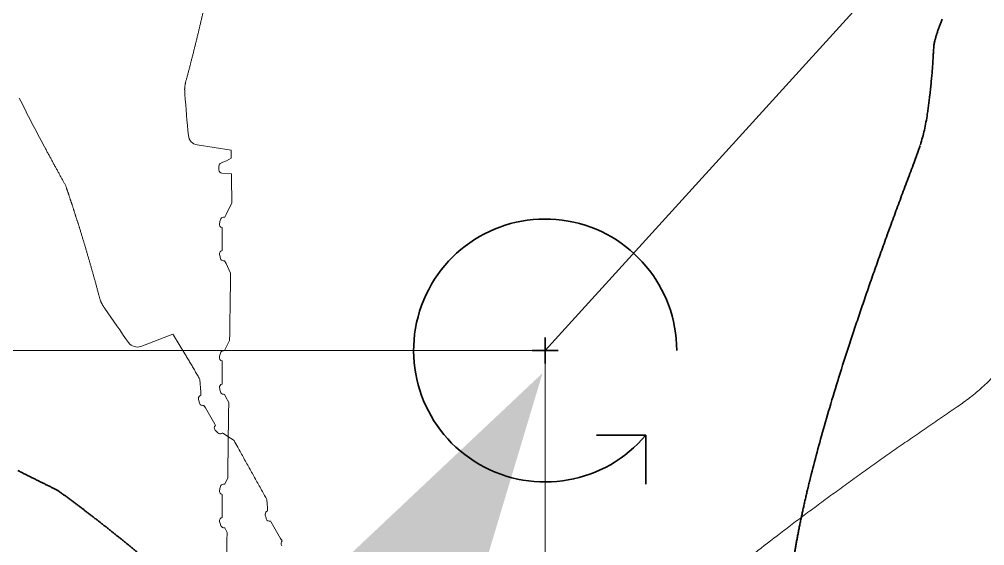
# Model space of a CAD drawing. Header units: millimetres. Extents: x 120 to 10915, y 515 to 8014.
# Drawn here: x 8252.5 to 8325.9, y 7057.7 to 7097.7 of the extents above; entities that cross this region are included whole.
import ezdxf

# ---------------------------------------------------------------- set-up
doc = ezdxf.new("R2010")
doc.units = ezdxf.units.MM
doc.layers.get('0').update_dxf_attribs({"lineweight": 13})
doc.layers.add('201_Dimensions', color=7, linetype='Continuous', lineweight=13)

# ---------------------------------------------------------------- blocks, each defined once
blk = doc.blocks.new('BLOCK11')
at = {"layer": '201_Dimensions', "color": 2, "lineweight": 18}
blk.add_solid([(8286.555664, 3151.625), (8292.300781, 3170.781982), (8277.74707, 3157.064697)], dxfattribs=at)
blk = doc.blocks.new('BLOCK12')
at = {"layer": '201_Dimensions', "color": 2, "lineweight": 25}
blk.add_line((8292.5, 3172.5), (8839.900391, 3775.256348), dxfattribs=at)
blk = doc.blocks.new('BLOCK14')
at = {"layer": '201_Dimensions', "color": 2, "lineweight": 18}
blk.add_line((8292.5, 3172.5), (8292.5, 2833.721191), dxfattribs=at)
blk = doc.blocks.new('BLOCK16')
at = {"layer": '201_Dimensions', "color": 2, "lineweight": 18}
blk.add_line((8292.5, 3172.5), (8048.006348, 3172.5), dxfattribs=at)
blk = doc.blocks.new('2903066')
at = {"layer": '201_Dimensions', "color": 3, "lineweight": 18}
for p, q in [((8268.619, 3187.73), (8266.045, 3188.137)), ((8268.629, 3187.127), (8268.62, 3187.646)), ((8267.692, 3186.525), (8267.692, 3186.244)), ((8268.647, 3185.943), (8267.924, 3185.994)), ((8268.24, 3182.851), (8268.67, 3183.726)), ((8268.041, 3182.636), (8268.137, 3182.643)), ((8268.136, 3182.641), (8268.24, 3182.851)), ((8267.943, 3181.751), (8267.943, 3181.863)), ((8267.942, 3180.331), (8267.943, 3181.751)), ((8267.942, 3180.102), (8267.942, 3180.331)), ((8268.044, 3179.324), (8268.144, 3179.317)), ((8268.235, 3179.111), (8268.133, 3179.318)), ((8268.589, 3178.387), (8268.235, 3179.111)), ((8264.204, 3173.749), (8261.771, 3172.815)), ((8265.103, 3172.247), (8264.247, 3173.677)), ((8268.231, 3172.697), (8268.509, 3173.264)), ((8268.034, 3172.485), (8268.13, 3172.492)), ((8268.129, 3172.49), (8268.231, 3172.697)), ((8267.937, 3171.6), (8267.937, 3171.711)), ((8267.938, 3170.18), (8267.937, 3171.6)), ((8266.314, 3169.334), (8266.25, 3170.307)), ((8267.938, 3169.951), (8267.938, 3170.18)), ((8266.33, 3169.101), (8266.314, 3169.334)), ((8266.25, 3169.049), (8266.329, 3169.103)), ((8268.041, 3169.173), (8268.141, 3169.166)), ((8268.13, 3169.169), (8268.232, 3168.961)), ((8268.232, 3168.961), (8268.442, 3168.533)), ((8324.84, 3168.953), (8324.797, 3168.92)), ((8266.665, 3168.133), (8266.554, 3168.325)), ((8267.377, 3166.898), (8266.665, 3168.133)), ((8267.43, 3166.805), (8267.377, 3166.898)), ((8267.908, 3166.182), (8267.998, 3166.226)), ((8268.056, 3166.177), (8268.027, 3166.196)), ((8268.291, 3166.018), (8268.056, 3166.177)), ((8268.849, 3165.643), (8268.291, 3166.018)), ((8268.237, 3162.544), (8268.366, 3162.809)), ((8268.041, 3162.333), (8268.137, 3162.34)), ((8268.136, 3162.338), (8268.237, 3162.544)), ((8268.295, 3162.665), (8268.167, 3162.403)), ((8267.945, 3161.451), (8267.945, 3161.56)), ((8267.948, 3160.031), (8267.945, 3161.451)), ((8271.384, 3160.536), (8271.341, 3161.167)), ((8271.399, 3160.306), (8271.384, 3160.536)), ((8267.948, 3159.799), (8267.948, 3160.031)), ((8271.319, 3160.254), (8271.399, 3160.308)), ((8268.052, 3159.022), (8268.152, 3159.015)), ((8268.141, 3159.017), (8268.243, 3158.81)), ((8271.678, 3159.439), (8271.622, 3159.535)), ((8272.389, 3158.21), (8271.678, 3159.439)), ((8268.243, 3158.81), (8268.314, 3158.666)), ((8272.503, 3158.011), (8272.389, 3158.21))]:
    blk.add_line(p, q, dxfattribs=at)
at = {"layer": '201_Dimensions', "color": 2, "lineweight": 35}
for p, q in [((8292.5, 3173.5), (8292.5, 3171.5)), ((8291.5, 3172.5), (8293.5, 3172.5)), ((8300.16, 3166.072), (8296.41, 3166.072)), ((8300.16, 3166.072), (8300.16, 3162.322))]:
    blk.add_line(p, q, dxfattribs=at)
at = {"layer": '201_Dimensions', "color": 3, "lineweight": 35}
for centre, radius, start, end in [((8325.008, 3195.368), 2.97, 170.53409, 175.6462), ((8324.681, 3195.396), 2.643, 164.32402, 169.95685), ((8305.585, 3192.833), 16.143, 347.25452, 351.58446), ((8306.52, 3192.671), 15.196, 342.66822, 347.07354), ((8301.873, 3194.148), 20.072, 339.01188, 342.43856), ((8207.751, 3065.422), 107.588, 63.68151, 63.79747)]:
    blk.add_arc(centre, radius, start, end, dxfattribs=at)
at = {"layer": '201_Dimensions', "color": 3, "lineweight": 18}
for centre, radius, start, end in [((8397.954, 3264.713), 162.737, 206.66079, 208.11726), ((8408.926, 3202.488), 144.199, 184.17392, 185.42624), ((8266.17, 3188.928), 0.8, 185.42677, 260.99989), ((8266.66, 3190.267), 3.706, 289.11291, 302.08606), ((8267.942, 3186.524), 0.25, 108.90932, 179.88453), ((8267.942, 3186.243), 0.25, 179.88711, 265.99984), ((8161.661, 3133.397), 107.588, 28.68151, 28.79747), ((8268.058, 3182.387), 0.25, 94, 163.56786), ((8267.985, 3182.104), 0.25, 167.45209, 260.33133), ((8272.058, 3181.197), 4.423, 163.43891, 167.44706), ((8267.988, 3179.857), 0.25, 100.84989, 192.43093), ((8272.108, 3180.766), 4.469, 192.4468, 196.40889), ((8268.061, 3179.574), 0.25, 196.27452, 266), ((8378.334, 3256.684), 144.199, 214.17392, 215.42624), ((8261.484, 3173.562), 0.8, 215.42677, 290.99989), ((8272.047, 3171.053), 4.417, 163.51807, 167.52963), ((8268.051, 3172.235), 0.25, 93.99999, 163.64634), ((8267.978, 3171.952), 0.25, 167.534, 260.42501), ((8314.881, 3181.651), 16.143, 312.25452, 316.58446), ((8267.985, 3169.705), 0.25, 98.51909, 192.5115), ((8272.109, 3170.622), 4.475, 192.52803, 196.48628), ((8268.058, 3169.422), 0.25, 196.35126, 265.99998), ((8315.554, 3180.982), 15.196, 307.66822, 312.07354), ((8266.389, 3168.842), 0.25, 124, 193.56786), ((8270.448, 3169.811), 4.423, 193.43891, 197.44706), ((8312.595, 3184.857), 20.072, 304.01188, 307.43856), ((8266.467, 3168.56), 0.25, 197.45209, 290.33133), ((8267.594, 3166.615), 0.25, 130.84989, 222.43093), ((8270.707, 3169.463), 4.469, 222.4468, 226.40889), ((8267.798, 3166.407), 0.25, 226.27452, 296), ((8272.051, 3160.908), 4.413, 163.59148, 167.60616), ((8268.059, 3162.084), 0.25, 94, 163.71911), ((8267.986, 3161.801), 0.25, 167.60992, 260.51151), ((8267.995, 3159.554), 0.25, 98.66554, 192.586), ((8271.459, 3160.047), 0.25, 123.99999, 193.64634), ((8275.511, 3161.02), 4.417, 193.51807, 197.52963), ((8272.123, 3160.477), 4.48, 192.60312, 196.55779), ((8268.069, 3159.271), 0.25, 196.42223, 265.99998), ((8271.537, 3159.765), 0.25, 197.534, 290.42501), ((8272.667, 3157.822), 0.25, 128.51909, 222.5115)]:
    blk.add_arc(centre, radius, start, end, dxfattribs=at)
at = {"layer": '201_Dimensions', "color": 2, "lineweight": 35}
blk.add_arc((8292.5, 3172.5), 10, 0, 320, dxfattribs=at)
at = {"layer": '201_Dimensions', "color": 3, "lineweight": 35}
for centre, major_axis, ratio, start_param, end_param in [((8323.228, 3183.738), (11.217, 29.279), 0.113202, 2.049637, 2.23071), ((8320.232, 3176.041), (8.422, 23.615), 0.13351, 2.020317, 2.210565)]:
    blk.add_ellipse(centre, major_axis=major_axis, ratio=ratio, start_param=start_param, end_param=end_param, dxfattribs=at)
at = {"layer": '201_Dimensions', "color": 3, "lineweight": 18}
blk.add_ellipse((8324.117, 3164.081), major_axis=(25.982, 17.55), ratio=0.113202, start_param=2.049637, end_param=2.23071, dxfattribs=at)
for points, degree, knots in [([(8265.219, 3193.112), (8265.494, 3194.131), (8265.759, 3195.152), (8266.013, 3196.177), (8266.259, 3197.214), (8266.495, 3198.254), (8266.497, 3198.264), (8266.648, 3198.932), (8266.794, 3199.6), (8266.933, 3200.259), (8267.067, 3200.919), (8267.197, 3201.58)], 5, [0, 0, 0, 0, 0, 0, 21.207027, 21.207027, 21.207027, 21.426293, 21.426293, 21.426293, 34.960059, 34.960059, 34.960059, 34.960059, 34.960059, 34.960059]), ([(8265.219, 3193.112), (8265.21, 3193.078), (8265.192, 3193.011), (8265.166, 3192.913), (8265.144, 3192.82), (8265.125, 3192.731), (8265.11, 3192.644), (8265.103, 3192.587), (8265.101, 3192.559)], 3, [0, 0, 0, 0, 0.428489, 0.832038, 1.213085, 1.575652, 1.925074, 2.26765, 2.26765, 2.26765, 2.26765]), ([(8265.11, 3191.993), (8265.104, 3192.076), (8265.098, 3192.16), (8265.093, 3192.243), (8265.09, 3192.357), (8265.094, 3192.469), (8265.095, 3192.499), (8265.098, 3192.529), (8265.101, 3192.559)], 5, [0, 0, 0, 0, 0, 0, 1.70592, 1.70592, 1.70592, 2.320722, 2.320722, 2.320722, 2.320722, 2.320722, 2.320722]), ([(8254.423, 3188.019), (8254.445, 3187.979), (8254.487, 3187.899), (8254.552, 3187.778), (8254.617, 3187.658), (8254.681, 3187.538), (8254.746, 3187.418), (8254.81, 3187.298), (8254.875, 3187.179), (8254.939, 3187.06), (8255.003, 3186.941), (8255.068, 3186.823), (8255.132, 3186.704), (8255.196, 3186.587), (8255.26, 3186.469), (8255.324, 3186.353), (8255.387, 3186.236), (8255.451, 3186.12), (8255.514, 3186.005), (8255.577, 3185.891), (8255.639, 3185.777), (8255.701, 3185.664), (8255.762, 3185.553), (8255.823, 3185.442), (8255.883, 3185.332), (8255.923, 3185.259), (8255.943, 3185.223)], 3, [0, 0, 0, 0, 0.547141, 1.093692, 1.639619, 2.184875, 2.729406, 3.273148, 3.816027, 4.35796, 4.898262, 5.437403, 5.975263, 6.511707, 7.045935, 7.578409, 8.108936, 8.637296, 9.162179, 9.684344, 10.20286, 10.717977, 11.228127, 11.734014, 12.233934, 12.728515, 12.728515, 12.728515, 12.728515]), ([(8268.67, 3183.825), (8268.67, 3183.885), (8268.67, 3184.006), (8268.67, 3184.187), (8268.668, 3184.368), (8268.667, 3184.549), (8268.665, 3184.729), (8268.663, 3184.909), (8268.661, 3185.088), (8268.658, 3185.267), (8268.655, 3185.445), (8268.653, 3185.624), (8268.65, 3185.79), (8268.648, 3185.896), (8268.647, 3185.943)], 3, [0, 0, 0, 0, 0.72559, 1.450757, 2.174768, 2.897133, 3.617607, 4.336187, 5.053037, 5.768429, 6.482685, 7.196095, 7.908922, 8.475224, 8.475224, 8.475224, 8.475224]), ([(8258.568, 3176.71), (8258.297, 3177.73), (8258.015, 3178.747), (8257.723, 3179.761), (8257.418, 3180.783), (8257.102, 3181.801), (8257.098, 3181.811), (8256.895, 3182.464), (8256.687, 3183.116), (8256.479, 3183.757), (8256.265, 3184.395), (8256.047, 3185.032)], 5, [0, 0, 0, 0, 0, 0, 21.207027, 21.207027, 21.207027, 21.426293, 21.426293, 21.426293, 34.960059, 34.960059, 34.960059, 34.960059, 34.960059, 34.960059]), ([(8268.509, 3173.264), (8268.513, 3173.499), (8268.521, 3174.054), (8268.534, 3174.93), (8268.549, 3175.891), (8268.564, 3176.853), (8268.577, 3177.685), (8268.586, 3178.196), (8268.589, 3178.387)], 3, [57.900447, 57.900447, 57.900447, 57.900447, 60.720302, 64.559843, 68.404183, 72.253236, 76.106916, 78.391628, 78.391628, 78.391628, 78.391628]), ([(8258.568, 3176.71), (8258.577, 3176.676), (8258.595, 3176.609), (8258.622, 3176.511), (8258.649, 3176.42), (8258.677, 3176.333), (8258.708, 3176.251), (8258.73, 3176.198), (8258.742, 3176.172)], 3, [0, 0, 0, 0, 0.428489, 0.832038, 1.213085, 1.575652, 1.925074, 2.26765, 2.26765, 2.26765, 2.26765]), ([(8259.033, 3175.686), (8258.986, 3175.756), (8258.939, 3175.825), (8258.893, 3175.895), (8258.834, 3175.991), (8258.781, 3176.091), (8258.767, 3176.117), (8258.754, 3176.144), (8258.742, 3176.172)], 5, [0, 0, 0, 0, 0, 0, 1.70592, 1.70592, 1.70592, 2.320722, 2.320722, 2.320722, 2.320722, 2.320722, 2.320722]), ([(8266.2, 3170.393), (8266.17, 3170.445), (8266.11, 3170.55), (8266.019, 3170.706), (8265.927, 3170.863), (8265.836, 3171.018), (8265.744, 3171.173), (8265.652, 3171.328), (8265.561, 3171.482), (8265.469, 3171.635), (8265.377, 3171.789), (8265.286, 3171.942), (8265.194, 3172.095), (8265.133, 3172.197), (8265.103, 3172.247)], 3, [0, 0, 0, 0, 0.72559, 1.450757, 2.174768, 2.897133, 3.617607, 4.336187, 5.053037, 5.768429, 6.482685, 7.196095, 7.908922, 8.62142, 8.62142, 8.62142, 8.62142]), ([(8268.366, 3162.809), (8268.369, 3163.038), (8268.376, 3163.583), (8268.387, 3164.442), (8268.399, 3165.389), (8268.412, 3166.337), (8268.425, 3167.287), (8268.435, 3168.019), (8268.44, 3168.434), (8268.442, 3168.533)], 3, [16.074615, 16.074615, 16.074615, 16.074615, 18.82508, 22.606867, 26.394191, 30.187003, 33.985282, 37.788944, 38.973015, 38.973015, 38.973015, 38.973015]), ([(8310.382, 3158.606), (8310.723, 3158.866), (8311.413, 3159.39), (8312.461, 3160.175), (8313.53, 3160.968), (8314.619, 3161.765), (8315.725, 3162.567), (8316.847, 3163.372), (8317.982, 3164.179), (8319.13, 3164.987), (8320.29, 3165.796), (8321.459, 3166.604), (8322.637, 3167.413), (8323.426, 3167.95), (8323.822, 3168.219)], 3, [0, 0, 0, 0, 5.147534, 10.390386, 15.717847, 21.120324, 26.586211, 32.110096, 37.684523, 43.30298, 48.958653, 54.647194, 60.363916, 66.104802, 66.104802, 66.104802, 66.104802]), ([(8271.341, 3161.167), (8271.227, 3161.372), (8270.956, 3161.857), (8270.53, 3162.621), (8270.063, 3163.461), (8269.595, 3164.302), (8269.19, 3165.029), (8268.941, 3165.476), (8268.849, 3165.643)], 3, [57.900447, 57.900447, 57.900447, 57.900447, 60.720302, 64.559843, 68.404183, 72.253236, 76.106916, 78.393824, 78.393824, 78.393824, 78.393824]), ([(8268.284, 3156.925), (8268.285, 3156.974), (8268.288, 3157.072), (8268.291, 3157.22), (8268.294, 3157.368), (8268.297, 3157.509), (8268.299, 3157.643), (8268.302, 3157.771), (8268.304, 3157.898), (8268.306, 3158.026), (8268.308, 3158.164), (8268.31, 3158.313), (8268.312, 3158.472), (8268.313, 3158.59), (8268.314, 3158.654), (8268.314, 3158.666)], 3, [0, 0, 0, 0, 0.587191, 1.177383, 1.770112, 2.364939, 2.873065, 3.382101, 3.891789, 4.401833, 4.91283, 5.550392, 6.187969, 6.825578, 6.962382, 6.962382, 6.962382, 6.962382])]:
    blk.add_open_spline(points, degree=degree, knots=knots, dxfattribs=at)
at = {"layer": '201_Dimensions', "color": 3, "lineweight": 35}
for points, degree, knots in [([(8322.674, 3197.693), (8322.657, 3197.649), (8322.623, 3197.561), (8322.574, 3197.43), (8322.525, 3197.301), (8322.478, 3197.172), (8322.431, 3197.041), (8322.385, 3196.91), (8322.339, 3196.778), (8322.298, 3196.651), (8322.26, 3196.534), (8322.227, 3196.426), (8322.196, 3196.321), (8322.166, 3196.215), (8322.146, 3196.145), (8322.137, 3196.11)], 3, [0, 0, 0, 0, 0.572347, 1.128382, 1.678159, 2.227938, 2.781001, 3.337999, 3.898037, 4.459329, 4.935366, 5.37612, 5.815239, 6.253085, 6.690971, 6.690971, 6.690971, 6.690971]), ([(8322.047, 3195.594), (8322.042, 3195.531), (8322.031, 3195.407), (8322.018, 3195.222), (8322.007, 3195.039), (8321.997, 3194.859), (8321.987, 3194.675), (8321.98, 3194.55), (8321.976, 3194.485)], 3, [0, 0, 0, 0, 0.751955, 1.4981, 2.226359, 2.942493, 3.66809, 4.441941, 4.441941, 4.441941, 4.441941]), ([(8321.976, 3194.485), (8321.972, 3194.41), (8321.962, 3194.26), (8321.947, 3194.034), (8321.93, 3193.808), (8321.912, 3193.582), (8321.892, 3193.356), (8321.871, 3193.128), (8321.849, 3192.899), (8321.825, 3192.667), (8321.8, 3192.431), (8321.773, 3192.19), (8321.745, 3191.941), (8321.725, 3191.772), (8321.714, 3191.686)], 3, [0, 0, 0, 0, 0.905325, 1.810302, 2.715449, 3.621584, 4.529987, 5.44265, 6.362388, 7.293044, 8.239609, 9.20857, 10.207908, 11.247304, 11.247304, 11.247304, 11.247304]), ([(8321.555, 3190.471), (8321.565, 3190.538), (8321.585, 3190.674), (8321.612, 3190.876), (8321.639, 3191.079), (8321.665, 3191.281), (8321.69, 3191.483), (8321.706, 3191.619), (8321.714, 3191.686)], 3, [0, 0, 0, 0, 0.820703, 1.639545, 2.455196, 3.269055, 4.085061, 4.903888, 4.903888, 4.903888, 4.903888]), ([(8315.118, 3171.375), (8315.248, 3171.784), (8315.512, 3172.609), (8315.92, 3173.853), (8316.341, 3175.116), (8316.776, 3176.394), (8317.222, 3177.685), (8317.679, 3178.987), (8318.147, 3180.3), (8318.624, 3181.62), (8319.109, 3182.948), (8319.603, 3184.281), (8320.105, 3185.619), (8320.443, 3186.512), (8320.613, 3186.959)], 3, [0, 0, 0, 0, 5.147534, 10.390386, 15.717847, 21.120324, 26.586211, 32.110096, 37.684523, 43.30298, 48.958653, 54.647194, 60.363916, 66.104802, 66.104802, 66.104802, 66.104802]), ([(8252.408, 3163.373), (8252.448, 3163.352), (8252.53, 3163.311), (8252.652, 3163.249), (8252.773, 3163.187), (8252.895, 3163.126), (8253.017, 3163.065), (8253.138, 3163.004), (8253.26, 3162.943), (8253.381, 3162.883), (8253.502, 3162.822), (8253.622, 3162.762), (8253.743, 3162.702), (8253.863, 3162.643), (8253.982, 3162.583), (8254.102, 3162.524), (8254.22, 3162.465), (8254.339, 3162.407), (8254.456, 3162.348), (8254.573, 3162.291), (8254.69, 3162.233), (8254.805, 3162.176), (8254.919, 3162.12), (8255.033, 3162.064), (8255.145, 3162.009), (8255.219, 3161.972), (8255.256, 3161.954)], 3, [0, 0, 0, 0, 0.547141, 1.093692, 1.639619, 2.184875, 2.729406, 3.273148, 3.816027, 4.35796, 4.898262, 5.437403, 5.975263, 6.511707, 7.045935, 7.578409, 8.108936, 8.637296, 9.162179, 9.684344, 10.20286, 10.717977, 11.228127, 11.734014, 12.233934, 12.728515, 12.728515, 12.728515, 12.728515]), ([(8311.163, 3155.068), (8311.174, 3155.155), (8311.197, 3155.331), (8311.233, 3155.596), (8311.271, 3155.867), (8311.311, 3156.143), (8311.354, 3156.425), (8311.399, 3156.712), (8311.447, 3157.005), (8311.497, 3157.304), (8311.55, 3157.609), (8311.605, 3157.92), (8311.664, 3158.236), (8311.724, 3158.558), (8311.788, 3158.886), (8311.854, 3159.219), (8311.924, 3159.558), (8311.994, 3159.894), (8312.065, 3160.226), (8312.137, 3160.555), (8312.211, 3160.888), (8312.287, 3161.226), (8312.367, 3161.568), (8312.448, 3161.915), (8312.533, 3162.267), (8312.608, 3162.577), (8312.656, 3162.77), (8312.675, 3162.845)], 3, [0, 0, 0, 0, 1.050851, 2.122253, 3.215439, 4.33139, 5.471121, 6.634917, 7.823143, 9.036007, 10.273617, 11.535896, 12.822714, 14.133876, 15.469256, 16.828478, 18.211282, 19.617431, 20.943276, 22.288963, 23.654668, 25.040212, 26.445923, 27.871834, 29.318504, 30.786208, 31.705947, 31.705947, 31.705947, 31.705947]), ([(8262.29, 3156.486), (8261.482, 3157.166), (8260.669, 3157.837), (8259.848, 3158.501), (8259.012, 3159.163), (8258.169, 3159.815), (8258.16, 3159.822), (8257.619, 3160.24), (8257.075, 3160.655), (8256.536, 3161.06), (8255.995, 3161.461), (8255.451, 3161.857)], 5, [0, 0, 0, 0, 0, 0, 21.207027, 21.207027, 21.207027, 21.426293, 21.426293, 21.426293, 34.960059, 34.960059, 34.960059, 34.960059, 34.960059, 34.960059])]:
    blk.add_open_spline(points, degree=degree, knots=knots, dxfattribs=at)
at = {"layer": '201_Dimensions', "color": 3, "lineweight": 18}
for points in [[(8268.619, 3187.73), (8268.62, 3187.702), (8268.62, 3187.674), (8268.62, 3187.646)], [(8268.67, 3183.726), (8268.67, 3183.759), (8268.67, 3183.792), (8268.67, 3183.825)], [(8264.204, 3173.749), (8264.218, 3173.725), (8264.232, 3173.701), (8264.247, 3173.677)], [(8266.25, 3170.307), (8266.233, 3170.336), (8266.217, 3170.364), (8266.2, 3170.393)]]:
    blk.add_open_spline(points, degree=3, dxfattribs=at)
at = {"layer": '201_Dimensions', "color": 1, "lineweight": 5}
blk.add_point((8292.5, 3172.5), dxfattribs=at)
at = {"layer": '201_Dimensions', "lineweight": 0}
for name in ['BLOCK12', 'BLOCK16', 'BLOCK14', 'BLOCK11']:
    blk.add_blockref(name, (0, 0), dxfattribs=at)

msp = doc.modelspace()

# ---------------------------------------------------------------- block references
at = {"color": 7, "lineweight": 35}
msp.add_blockref('2903066', (0, 3900), dxfattribs=at)

doc.saveas('drawing.dxf')
